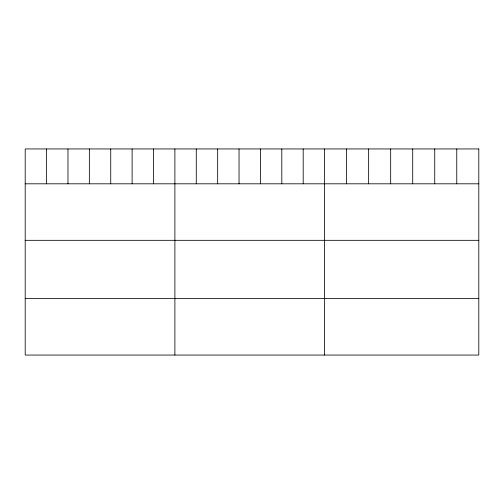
<?xml version="1.0" encoding="UTF-8"?>
<svg xmlns="http://www.w3.org/2000/svg" width="504" height="504" viewBox="0 0 504 504"><rect width="100%" height="100%" fill="white"/><g stroke="black" fill="none" stroke-linecap="round" stroke-linejoin="round"><path stroke-width="0.76" d="M25.2 183.809L478.8 183.809M25.2 240.32L478.8 240.32M25.2 298.544L478.8 298.544M456.769 148.945L456.769 183.809M434.738 148.945L434.738 183.809M412.707 148.945L412.707 183.809M390.669 148.945L390.669 183.809M368.638 148.945L368.638 183.809M346.607 148.945L346.607 183.809M324.576 148.945L324.576 355.055M303.194 148.945L303.194 183.809M281.805 148.945L281.805 183.809M260.423 148.945L260.423 183.809M239.041 148.945L239.041 183.809M217.659 148.945L217.659 183.809M196.27 148.945L196.27 183.809M174.888 148.945L174.888 355.055M153.506 148.945L153.506 183.809M132.117 148.945L132.117 183.809M110.735 148.945L110.735 183.809M89.353 148.945L89.353 183.809M67.971 148.945L67.971 183.809M46.582 148.945L46.582 183.809M478.8 148.945L25.2 148.945L25.2 355.055L478.8 355.055L478.8 148.945"/></g></svg>
